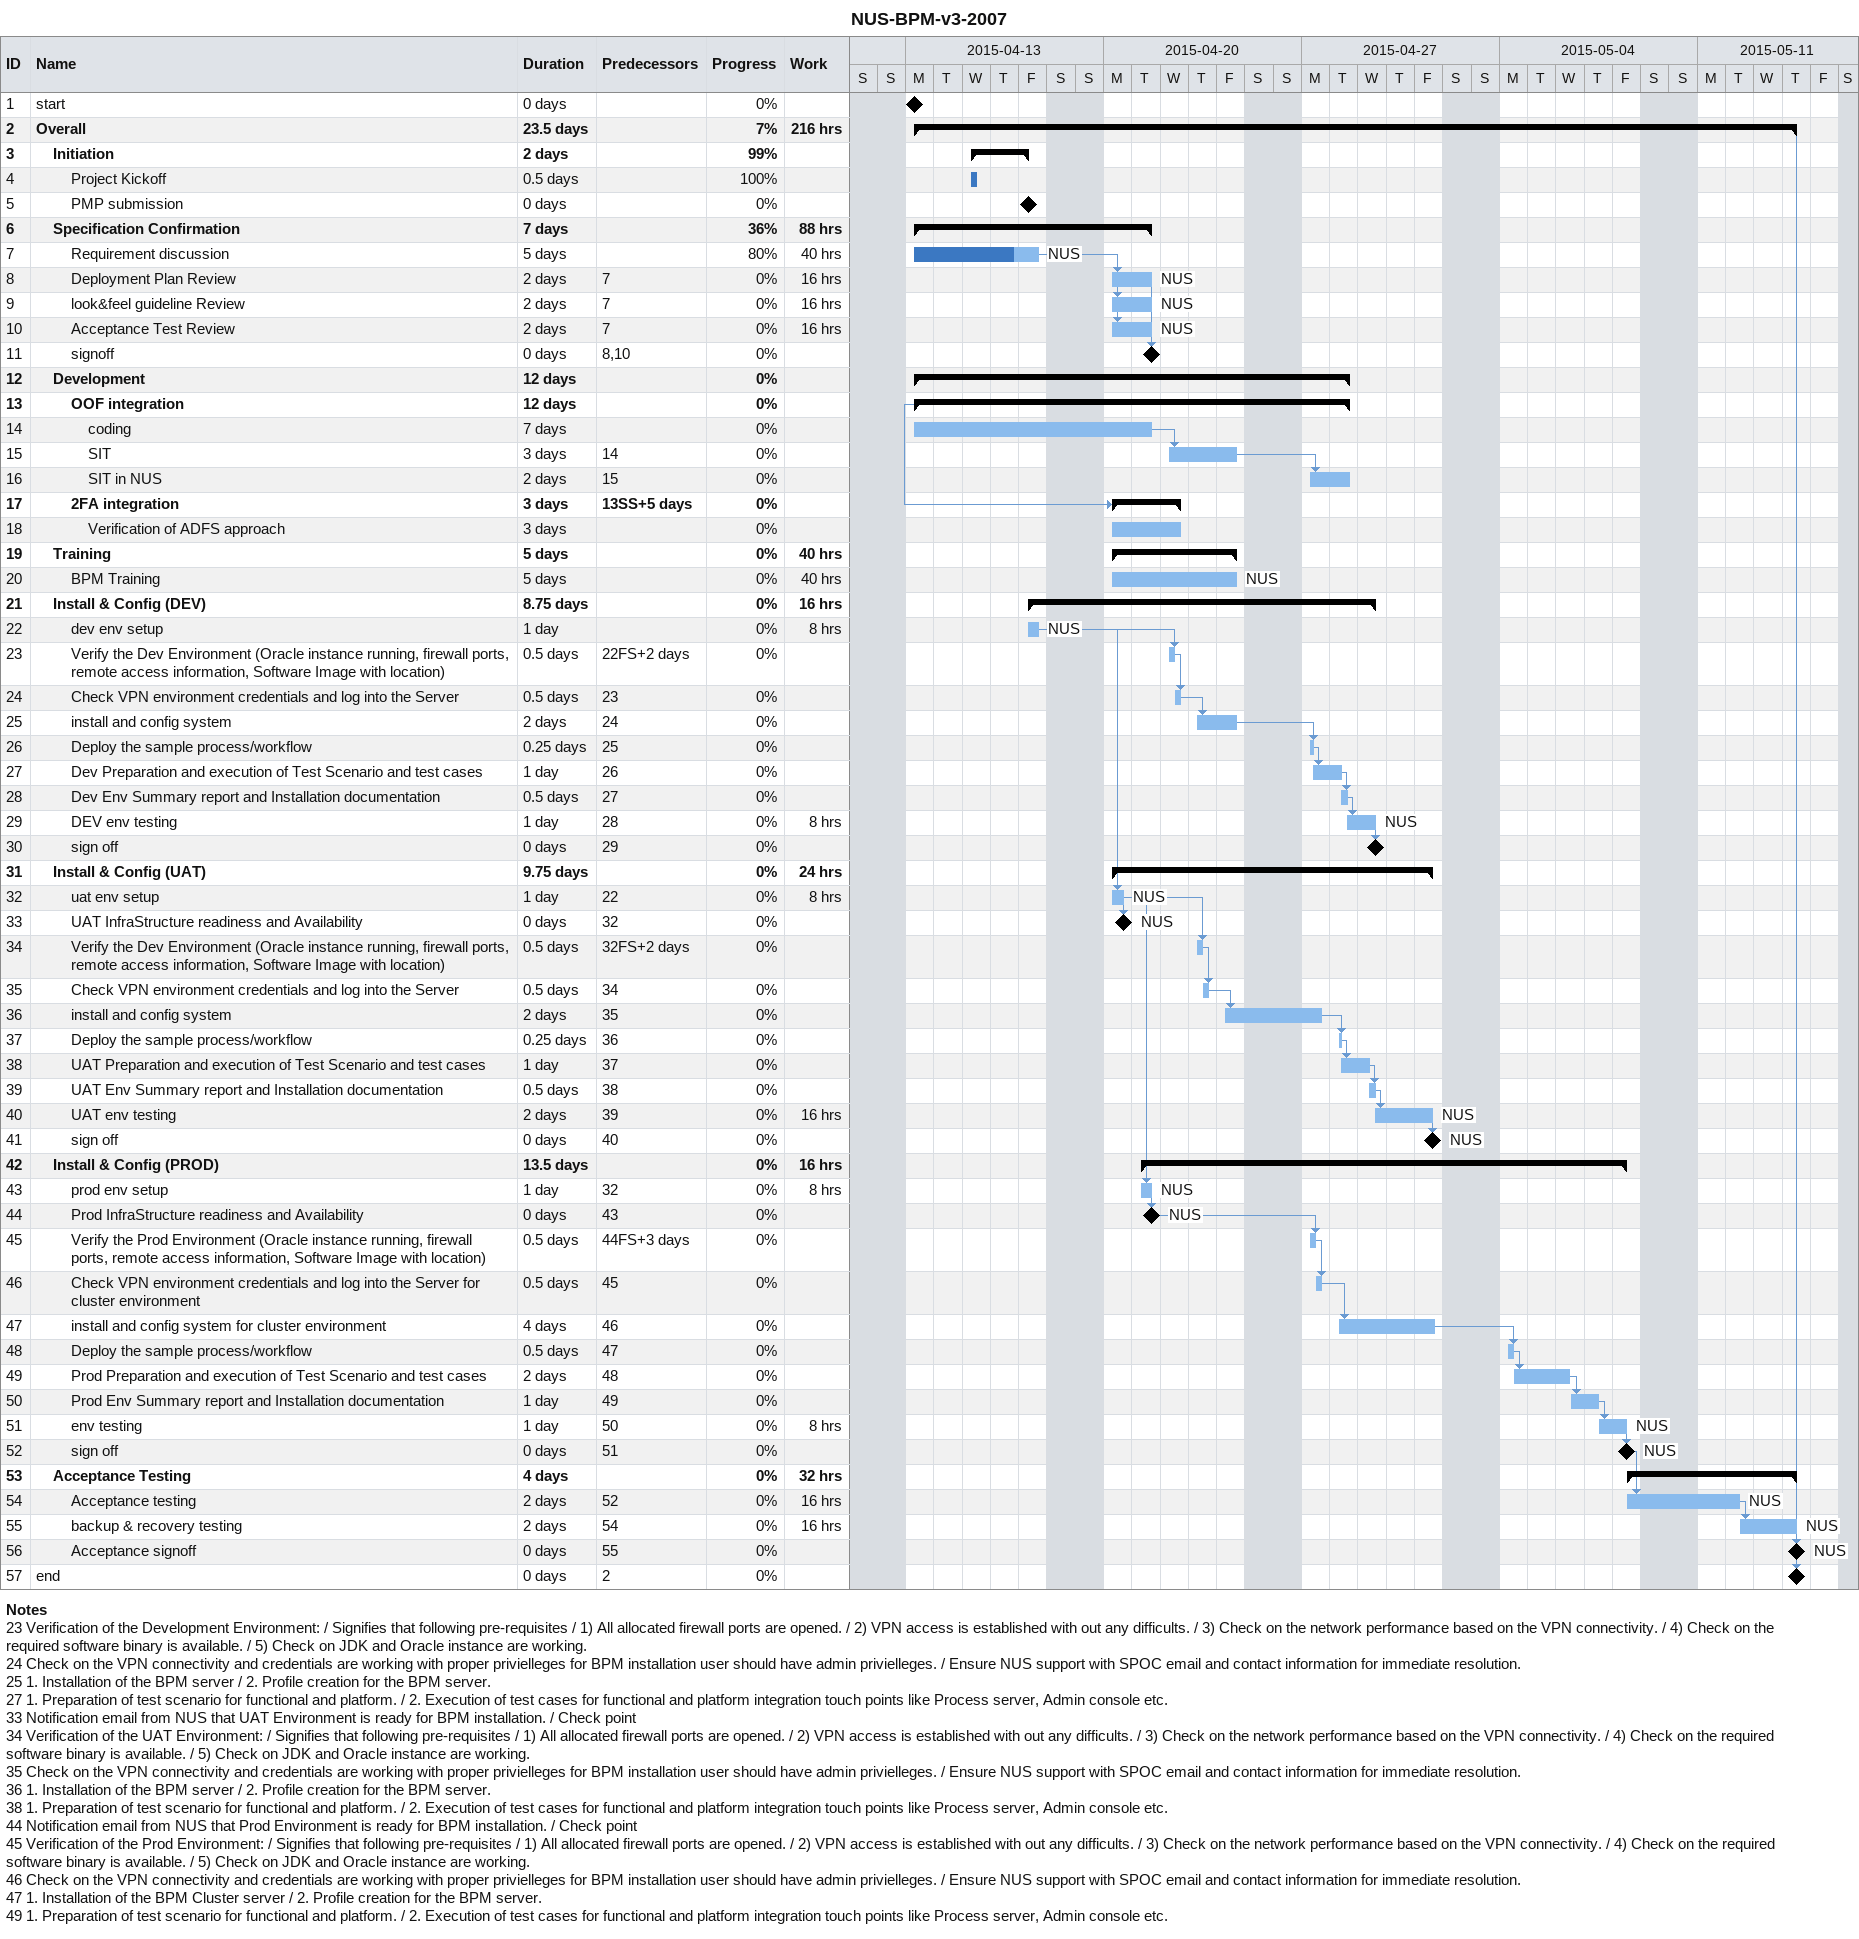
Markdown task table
NUS-BPM-v3-2007

| ID | Level | Task | Duration | Start | Finish | Predecessors | Resources | % complete | Work (h) |
|---|---|---|---|---|---|---|---|---|---|
| 1 | 1 | start | 0d | 2015-04-13 | 2015-04-13 |  |  | 0 |  |
| 2 | 1 | **Overall** | 23.5d | 2015-04-13 | 2015-05-14 |  |  | 7 | 216 |
| 3 | 2 | **Initiation** | 2d | 2015-04-15 | 2015-04-17 |  |  | 99 |  |
| 4 | 3 | Project Kickoff | 0.5d | 2015-04-15 | 2015-04-15 |  |  | 100 |  |
| 5 | 3 | PMP submission | 0d | 2015-04-17 | 2015-04-17 |  |  | 0 |  |
| 6 | 2 | **Specification Confirmation** | 7d | 2015-04-13 | 2015-04-21 |  |  | 36 | 88 |
| 7 | 3 | Requirement discussion | 5d | 2015-04-13 | 2015-04-17 |  | NUS | 80 | 40 |
| 8 | 3 | Deployment Plan Review | 2d | 2015-04-20 | 2015-04-21 | 7 | NUS | 0 | 16 |
| 9 | 3 | look&feel guideline Review | 2d | 2015-04-20 | 2015-04-21 | 7 | NUS | 0 | 16 |
| 10 | 3 | Acceptance Test Review | 2d | 2015-04-20 | 2015-04-21 | 7 | NUS | 0 | 16 |
| 11 | 3 | signoff | 0d | 2015-04-21 | 2015-04-21 | 8, 10 |  | 0 |  |
| 12 | 2 | **Development** | 12d | 2015-04-13 | 2015-04-28 |  |  | 0 |  |
| 13 | 3 | **OOF integration** | 12d | 2015-04-13 | 2015-04-28 |  |  | 0 |  |
| 14 | 4 | coding | 7d | 2015-04-13 | 2015-04-21 |  |  | 0 |  |
| 15 | 4 | SIT | 3d | 2015-04-22 | 2015-04-24 | 14 |  | 0 |  |
| 16 | 4 | SIT in NUS | 2d | 2015-04-27 | 2015-04-28 | 15 |  | 0 |  |
| 17 | 3 | **2FA integration** | 3d | 2015-04-20 | 2015-04-22 | 13SS+5d |  | 0 |  |
| 18 | 4 | Verification of ADFS approach | 3d | 2015-04-20 | 2015-04-22 |  |  | 0 |  |
| 19 | 2 | **Training** | 5d | 2015-04-20 | 2015-04-24 |  |  | 0 | 40 |
| 20 | 3 | BPM Training | 5d | 2015-04-20 | 2015-04-24 |  | NUS | 0 | 40 |
| 21 | 2 | **Install & Config (DEV)** | 8.75d | 2015-04-17 | 2015-04-29 |  |  | 0 | 16 |
| 22 | 3 | dev env setup | 1d | 2015-04-17 | 2015-04-17 |  | NUS | 0 | 8 |
| 23 | 3 | Verify the Dev Environment (Oracle instance running, firewall ports, remote access information, Software Image with location) | 0.5d | 2015-04-22 | 2015-04-22 | 22FS+2d |  | 0 |  |
| 24 | 3 | Check VPN environment credentials and log into the Server | 0.5d | 2015-04-22 | 2015-04-22 | 23 |  | 0 |  |
| 25 | 3 | install and config system | 2d | 2015-04-23 | 2015-04-24 | 24 |  | 0 |  |
| 26 | 3 | Deploy the sample process/workflow | 0.25d | 2015-04-27 | 2015-04-27 | 25 |  | 0 |  |
| 27 | 3 | Dev Preparation and execution of Test Scenario and test cases | 1d | 2015-04-27 | 2015-04-28 | 26 |  | 0 |  |
| 28 | 3 | Dev Env Summary report and Installation documentation | 0.5d | 2015-04-28 | 2015-04-28 | 27 |  | 0 |  |
| 29 | 3 | DEV env testing | 1d | 2015-04-28 | 2015-04-29 | 28 | NUS | 0 | 8 |
| 30 | 3 | sign off | 0d | 2015-04-29 | 2015-04-29 | 29 |  | 0 |  |
| 31 | 2 | **Install & Config (UAT)** | 9.75d | 2015-04-20 | 2015-05-01 |  |  | 0 | 24 |
| 32 | 3 | uat env setup | 1d | 2015-04-20 | 2015-04-20 | 22 | NUS | 0 | 8 |
| 33 | 3 | UAT InfraStructure readiness and Availability | 0d | 2015-04-20 | 2015-04-20 | 32 | NUS | 0 |  |
| 34 | 3 | Verify the Dev Environment (Oracle instance running, firewall ports, remote access information, Software Image with location) | 0.5d | 2015-04-23 | 2015-04-23 | 32FS+2d |  | 0 |  |
| 35 | 3 | Check VPN environment credentials and log into the Server | 0.5d | 2015-04-23 | 2015-04-23 | 34 |  | 0 |  |
| 36 | 3 | install and config system | 2d | 2015-04-24 | 2015-04-27 | 35 |  | 0 |  |
| 37 | 3 | Deploy the sample process/workflow | 0.25d | 2015-04-28 | 2015-04-28 | 36 |  | 0 |  |
| 38 | 3 | UAT Preparation and execution of Test Scenario and test cases | 1d | 2015-04-28 | 2015-04-29 | 37 |  | 0 |  |
| 39 | 3 | UAT Env Summary report and Installation documentation | 0.5d | 2015-04-29 | 2015-04-29 | 38 |  | 0 |  |
| 40 | 3 | UAT env testing | 2d | 2015-04-29 | 2015-05-01 | 39 | NUS | 0 | 16 |
| 41 | 3 | sign off | 0d | 2015-05-01 | 2015-05-01 | 40 | NUS | 0 |  |
| 42 | 2 | **Install & Config (PROD)** | 13.5d | 2015-04-21 | 2015-05-08 |  |  | 0 | 16 |
| 43 | 3 | prod env setup | 1d | 2015-04-21 | 2015-04-21 | 32 | NUS | 0 | 8 |
| 44 | 3 | Prod InfraStructure readiness and Availability | 0d | 2015-04-21 | 2015-04-21 | 43 | NUS | 0 |  |
| 45 | 3 | Verify the Prod Environment (Oracle instance running, firewall ports, remote access information, Software Image with location) | 0.5d | 2015-04-27 | 2015-04-27 | 44FS+3d |  | 0 |  |
| 46 | 3 | Check VPN environment credentials and log into the Server for cluster environment | 0.5d | 2015-04-27 | 2015-04-27 | 45 |  | 0 |  |
| 47 | 3 | install and config system for cluster environment | 4d | 2015-04-28 | 2015-05-01 | 46 |  | 0 |  |
| 48 | 3 | Deploy the sample process/workflow | 0.5d | 2015-05-04 | 2015-05-04 | 47 |  | 0 |  |
| 49 | 3 | Prod Preparation and execution of Test Scenario and test cases | 2d | 2015-05-04 | 2015-05-06 | 48 |  | 0 |  |
| 50 | 3 | Prod Env Summary report and Installation documentation | 1d | 2015-05-06 | 2015-05-07 | 49 |  | 0 |  |
| 51 | 3 | env testing | 1d | 2015-05-07 | 2015-05-08 | 50 | NUS | 0 | 8 |
| 52 | 3 | sign off | 0d | 2015-05-08 | 2015-05-08 | 51 | NUS | 0 |  |
| 53 | 2 | **Acceptance Testing** | 4d | 2015-05-08 | 2015-05-14 |  |  | 0 | 32 |
| 54 | 3 | Acceptance testing | 2d | 2015-05-08 | 2015-05-12 | 52 | NUS | 0 | 16 |
| 55 | 3 | backup & recovery testing | 2d | 2015-05-12 | 2015-05-14 | 54 | NUS | 0 | 16 |
| 56 | 3 | Acceptance signoff | 0d | 2015-05-14 | 2015-05-14 | 55 | NUS | 0 |  |
| 57 | 1 | end | 0d | 2015-05-14 | 2015-05-14 | 2 |  | 0 |  |

Notes
- 23: Verification of the Development Environment: / Signifies that following pre-requisites / 1) All allocated firewall ports are opened. / 2) VPN access is established with out any difficults. / 3) Check on the network performance based on the VPN connectivity. / 4) Check on the required software binary is available. / 5) Check on JDK and Oracle instance are working.
- 24: Check on the VPN connectivity and credentials are working with proper privielleges for BPM installation user should have admin privielleges. / Ensure NUS support with SPOC email and contact information for immediate resolution.
- 25: 1. Installation of the BPM server / 2. Profile creation for the BPM server.
- 27: 1. Preparation of test scenario for functional and platform. / 2. Execution of test cases for functional and platform integration touch points like Process server, Admin console etc.
- 33: Notification email from NUS that UAT Environment is ready for BPM installation. / Check point
- 34: Verification of the UAT Environment: / Signifies that following pre-requisites / 1) All allocated firewall ports are opened. / 2) VPN access is established with out any difficults. / 3) Check on the network performance based on the VPN connectivity. / 4) Check on the required software binary is available. / 5) Check on JDK and Oracle instance are working.
- 35: Check on the VPN connectivity and credentials are working with proper privielleges for BPM installation user should have admin privielleges. / Ensure NUS support with SPOC email and contact information for immediate resolution.
- 36: 1. Installation of the BPM server / 2. Profile creation for the BPM server.
- 38: 1. Preparation of test scenario for functional and platform. / 2. Execution of test cases for functional and platform integration touch points like Process server, Admin console etc.
- 44: Notification email from NUS that Prod Environment is ready for BPM installation. / Check point
- 45: Verification of the Prod Environment: / Signifies that following pre-requisites / 1) All allocated firewall ports are opened. / 2) VPN access is established with out any difficults. / 3) Check on the network performance based on the VPN connectivity. / 4) Check on the required software binary is available. / 5) Check on JDK and Oracle instance are working.
- 46: Check on the VPN connectivity and credentials are working with proper privielleges for BPM installation user should have admin privielleges. / Ensure NUS support with SPOC email and contact information for immediate resolution.
- 47: 1. Installation of the BPM Cluster server / 2. Profile creation for the BPM server.
- 49: 1. Preparation of test scenario for functional and platform. / 2. Execution of test cases for functional and platform integration touch points like Process server, Admin console etc.
